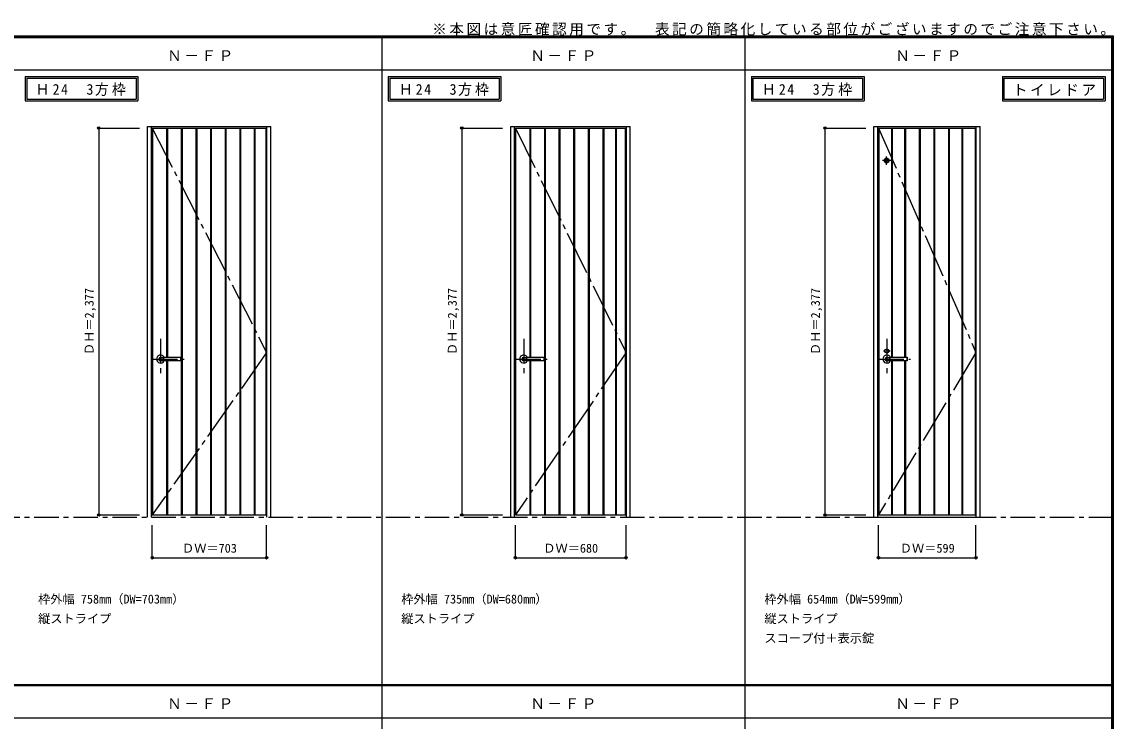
# Model space of a CAD drawing. Units: millimetres, scale not verified. Extents: x -6000 to 5700, y -4307 to 4260.
# Drawn here: x -1007 to 5700, y -36 to 4260 of the extents above; entities that cross this region are included whole.
import ezdxf
from ezdxf.enums import TextEntityAlignment as Align

# ---------------------------------------------------------------- set-up
doc = ezdxf.new("R2010")
doc.units = ezdxf.units.MM
doc.header["$LTSCALE"] = 30
doc.header["$PDMODE"] = 32
doc.header["$PDSIZE"] = 15
for name, pattern in [('CHAIN1', [8, 5, -1, 1, -1]), ('CHAIN2', [12, 9, -1, 1, -1]), ('DASHED1', [1.8, 1.2, -0.6])]:
    doc.linetypes.add(name, pattern=pattern)
for name, color, linetype in [('0-1_通り芯', 4, 'CHAIN1'), ('0-2_扉', 3, 'Continuous'), ('0-3_仕上げ', 3, 'Continuous'), ('0-4_枠', 3, 'Continuous'), ('0-5_レバー', 3, 'Continuous'), ('0-7_', 7, 'CHAIN2'), ('0-A_文字', 7, 'Continuous'), ('0-B_寸法', 7, 'Continuous'), ('0-C_ハッチ', 4, 'DASHED1'), ('F-1_枠', 6, 'Continuous')]:
    doc.layers.add(name, color=color, linetype=linetype)
doc.styles.add('ＭＳ ゴシック', font='')
doc.styles.get('ＭＳ ゴシック').set_extended_font_data('MS Gothic')

msp = doc.modelspace()

# ---------------------------------------------------------------- linework, layer by layer
at = {"layer": '0-1_通り芯'}
for p, q in [((4308, 3382.33), (4308, 3433.67)), ((4333.67, 3408), (4282.33, 3408)), ((-154.2, 2312.5), (-154.2, 2102.5)), ((2077.4, 2312.5), (2077.4, 2102.5)), ((4309, 2312.5), (4309, 2102.5)), ((4289, 2238.5), (4329, 2238.5)), ((-199.2, 2188.5), (-9.2, 2188.5)), ((2032.4, 2188.5), (2222.4, 2188.5)), ((4264, 2188.5), (4454, 2188.5))]:
    msp.add_line(p, q, dxfattribs=at)
at = {"layer": '0-1_通り芯', "color": 7}
msp.add_line((-5490, 1218), (5690, 1218), dxfattribs=at)
at = {"layer": '0-2_扉'}
for p, q in [((-205.2, 3608), (497.8, 3608)), ((-205.2, 1231), (-205.2, 3608)), ((497.8, 1231), (497.8, 3608)), ((2026.4, 3608), (2706.4, 3608)), ((2026.4, 1231), (2026.4, 3608)), ((2706.4, 1231), (2706.4, 3608)), ((4258, 3608), (4857, 3608)), ((4258, 1231), (4258, 3608)), ((4857, 1231), (4857, 3608)), ((-205.2, 1231), (497.8, 1231)), ((2026.4, 1231), (2706.4, 1231)), ((4258, 1231), (4857, 1231))]:
    msp.add_line(p, q, dxfattribs=at)
at = {"layer": '0-3_仕上げ'}
for p, q in [((-202.2, 1231), (-202.2, 3608)), ((-115.2, 2200), (-115.2, 3608)), ((-110.2, 2200), (-110.2, 3608)), ((-25.2, 1231), (-25.2, 3608)), ((-20.2, 1231), (-20.2, 3608)), ((64.8, 1231), (64.8, 3608)), ((69.8, 1231), (69.8, 3608)), ((154.8, 1231), (154.8, 3608)), ((159.8, 1231), (159.8, 3608)), ((244.8, 1231), (244.8, 3608)), ((249.8, 1231), (249.8, 3608)), ((334.8, 1231), (334.8, 3608)), ((339.8, 1231), (339.8, 3608)), ((422.8, 1231), (422.8, 3608)), ((427.8, 1231), (427.8, 3608)), ((494.8, 1231), (494.8, 3608)), ((2029.4, 1231), (2029.4, 3608)), ((2116.4, 2200), (2116.4, 3608)), ((2121.4, 2200), (2121.4, 3608)), ((2206.4, 1231), (2206.4, 3608)), ((2211.4, 1231), (2211.4, 3608)), ((2296.4, 1231), (2296.4, 3608)), ((2301.4, 1231), (2301.4, 3608)), ((2386.4, 1231), (2386.4, 3608)), ((2391.4, 1231), (2391.4, 3608)), ((2476.4, 1231), (2476.4, 3608)), ((2481.4, 1231), (2481.4, 3608)), ((2566.4, 1231), (2566.4, 3608)), ((2571.4, 1231), (2571.4, 3608)), ((2642.9, 1231), (2642.9, 3608)), ((2647.9, 1231), (2647.9, 3608)), ((2703.4, 1231), (2703.4, 3608)), ((4261, 1231), (4261, 3608)), ((4339, 2200), (4339, 3608)), ((4344, 2200), (4344, 3608)), ((4420, 2200), (4420, 3608)), ((4425, 2200), (4425, 3608)), ((4510, 1231), (4510, 3608)), ((4515, 1231), (4515, 3608)), ((4600, 1231), (4600, 3608)), ((4605, 1231), (4605, 3608)), ((4690, 1231), (4690, 3608)), ((4695, 1231), (4695, 3608)), ((4771, 1231), (4771, 3608)), ((4776, 1231), (4776, 3608)), ((4854, 1231), (4854, 3608)), ((-115.2, 1231), (-115.2, 2177)), ((-110.2, 1231), (-110.2, 2177)), ((2116.4, 1231), (2116.4, 2177)), ((2121.4, 1231), (2121.4, 2177)), ((4339, 1231), (4339, 2177)), ((4344, 1231), (4344, 2177)), ((4420, 1231), (4420, 2177)), ((4425, 1231), (4425, 2177))]:
    msp.add_line(p, q, dxfattribs=at)
at = {"layer": '0-3_仕上げ', "color": 7}
msp.add_circle((4308, 3408), 15, dxfattribs=at)
at = {"layer": '0-3_仕上げ'}
msp.add_circle((4308, 3408), 12.5, dxfattribs=at)
at = {"layer": '0-4_枠'}
for p, q in [((-234.2, 3618), (523.8, 3618)), ((-234.2, 1218), (-234.2, 3618)), ((-210.2, 1218), (-210.2, 3618)), ((499.8, 1218), (499.8, 3618)), ((523.8, 1218), (523.8, 3618)), ((1997.4, 3618), (2732.4, 3618)), ((1997.4, 1218), (1997.4, 3618)), ((2021.4, 1218), (2021.4, 3618)), ((2708.4, 1218), (2708.4, 3618)), ((2732.4, 1218), (2732.4, 3618)), ((4229, 3618), (4883, 3618)), ((4229, 1218), (4229, 3618)), ((4253, 1218), (4253, 3618)), ((4859, 1218), (4859, 3618)), ((4883, 1218), (4883, 3618)), ((4253, 1218), (4859, 1218))]:
    msp.add_line(p, q, dxfattribs=at)
at = {"layer": '0-5_レバー'}
for p, q in [((-154.2, 2198), (-135.2, 2198)), ((-154.2, 2179), (-135.2, 2179)), ((-135.2, 2199), (-134.2, 2200)), ((-135.2, 2178), (-135.2, 2199)), ((-135.2, 2178), (-134.2, 2177)), ((-134.2, 2200), (-30.2, 2200)), ((-30.2, 2177), (-134.2, 2177)), ((-29.2, 2199), (-30.2, 2200)), ((-29.2, 2178), (-30.2, 2177)), ((-29.2, 2178), (-29.2, 2199)), ((2077.4, 2198), (2096.4, 2198)), ((2077.4, 2179), (2096.4, 2179)), ((2096.4, 2199), (2097.4, 2200)), ((2096.4, 2178), (2096.4, 2199)), ((2096.4, 2178), (2097.4, 2177)), ((2097.4, 2200), (2201.4, 2200)), ((2201.4, 2177), (2097.4, 2177)), ((2202.4, 2199), (2201.4, 2200)), ((2202.4, 2178), (2201.4, 2177)), ((2202.4, 2178), (2202.4, 2199)), ((4309, 2198), (4328, 2198)), ((4309, 2179), (4328, 2179)), ((4328, 2199), (4329, 2200)), ((4328, 2178), (4328, 2199)), ((4328, 2178), (4329, 2177)), ((4329, 2200), (4433, 2200)), ((4433, 2177), (4329, 2177)), ((4434, 2199), (4433, 2200)), ((4434, 2178), (4433, 2177)), ((4434, 2178), (4434, 2199))]:
    msp.add_line(p, q, dxfattribs=at)
at = {"layer": '0-5_レバー', "color": 4}
for p, q in [((-134.2, 2177), (-134.2, 2200)), ((-30.2, 2200), (-30.2, 2177)), ((2097.4, 2177), (2097.4, 2200)), ((2201.4, 2200), (2201.4, 2177)), ((4329, 2177), (4329, 2200)), ((4433, 2200), (4433, 2177))]:
    msp.add_line(p, q, dxfattribs=at)
msp.add_circle((4309, 2238.5), 13, dxfattribs=at)
for centre, radius, start, end in [((-154.2, 2188.5), 24.55, 27.93255, 332.06745), ((-154.2, 2188.5), 11, 59.72736, 300.27264), ((2077.4, 2188.5), 24.55, 27.93255, 332.06745), ((2077.4, 2188.5), 11, 59.72736, 300.27264), ((4309, 2188.5), 24.55, 27.93255, 332.06745), ((4309, 2188.5), 11, 59.72736, 300.27264)]:
    msp.add_arc(centre, radius, start, end, dxfattribs=at)
at = {"layer": '0-5_レバー'}
for centre in [(-154.2, 2188.5), (2077.4, 2188.5), (4309, 2188.5)]:
    msp.add_arc(centre, 9.5, 90, 270, dxfattribs=at)
at = {"layer": '0-7_'}
for p, q in [((-205.2, 3608), (497.8, 2228.5)), ((2026.4, 3608), (2706.4, 2228.5)), ((497.8, 2228.5), (-205.2, 1231)), ((2706.4, 2228.5), (2026.4, 1231))]:
    msp.add_line(p, q, dxfattribs=at)
msp.add_lwpolyline([(4258, 3608), (4857, 2229.51), (4258, 1231)], dxfattribs=at)
at = {"layer": '0-A_文字'}
for p, q in [((-986.8, 3925), (-986.8, 3775)), ((-976.8, 3915), (-976.8, 3785)), ((-976.8, 3915), (-304.18, 3915)), ((-304.18, 3915), (-304.18, 3785)), ((1244.8, 3925), (1244.8, 3775)), ((1254.8, 3915), (1254.8, 3785)), ((1254.8, 3915), (1927.42, 3915)), ((1927.42, 3915), (1927.42, 3785)), ((3476.4, 3925), (3476.4, 3775)), ((3486.4, 3915), (3486.4, 3785)), ((3486.4, 3915), (4159.02, 3915)), ((4159.02, 3915), (4159.02, 3785)), ((5018.97, 3925), (5018.97, 3775)), ((5028.97, 3915), (5028.97, 3785)), ((5028.97, 3915), (5640, 3915)), ((5640, 3915), (5640, 3785)), ((-986.8, 3775), (-294.18, 3775)), ((-976.8, 3785), (-304.18, 3785)), ((1244.8, 3775), (1937.42, 3775)), ((1254.8, 3785), (1927.42, 3785)), ((3476.4, 3775), (4169.02, 3775)), ((3486.4, 3785), (4159.02, 3785)), ((5018.97, 3775), (5650, 3775)), ((5028.97, 3785), (5640, 3785))]:
    msp.add_line(p, q, dxfattribs=at)
for points in [[(-986.8, 3925), (-294.18, 3925), (-294.18, 3775)], [(1244.8, 3925), (1937.42, 3925), (1937.42, 3775)], [(3476.4, 3925), (4169.02, 3925), (4169.02, 3775)], [(5018.97, 3925), (5650, 3925), (5650, 3775)]]:
    msp.add_lwpolyline(points, dxfattribs=at)
at = {"layer": '0-B_寸法', "color": 4}
for p, q in [((-534.2, 3608), (-284.2, 3608)), ((-534.2, 3608), (-534.2, 1231)), ((1697.4, 3608), (1947.4, 3608)), ((1697.4, 3608), (1697.4, 1231)), ((3929, 3608), (4179, 3608)), ((3929, 3608), (3929, 1231)), ((-534.2, 1231), (-284.2, 1231)), ((1697.4, 1231), (1947.4, 1231)), ((3929, 1231), (4179, 1231)), ((-205.2, 968), (-205.2, 1168)), ((497.8, 968), (497.8, 1168)), ((2026.4, 968), (2026.4, 1168)), ((2706.4, 968), (2706.4, 1168)), ((4258, 968), (4258, 1168)), ((4857, 968), (4857, 1168)), ((-205.2, 968), (497.8, 968)), ((2026.4, 968), (2706.4, 968)), ((4258, 968), (4857, 968))]:
    msp.add_line(p, q, dxfattribs=at)
at = {"layer": '0-B_寸法'}
for p in [(-534.2, 3608), (1697.4, 3608), (3929, 3608), (-534.2, 1231), (1697.4, 1231), (3929, 1231), (-205.2, 968), (497.8, 968), (2026.4, 968), (2706.4, 968), (4258, 968), (4857, 968)]:
    msp.add_point(p, dxfattribs=at)
at = {"layer": '0-C_ハッチ'}
for p, q in [((4296.5, 3403.1), (4312.9, 3419.5)), ((4296.58, 3413.07), (4302.93, 3419.42)), ((4300.97, 3397.67), (4318.33, 3415.03)), ((4308.72, 3395.52), (4320.48, 3407.28))]:
    msp.add_line(p, q, dxfattribs=at)
at = {"layer": 'F-1_枠'}
for p, q in [((-6000, 4175), (5700, 4175)), ((-6000, 4170), (5700, 4170)), ((-6000, 4165), (5700, 4165)), ((1204.8, 4175), (1204.8, -3790)), ((3436.4, 4175), (3436.4, -3790)), ((5690, 4175), (5690, -4205)), ((5695, 4175), (5695, -4205)), ((5700, 4175), (5700, -4205)), ((-6000, 3965), (5700, 3965)), ((-6000, 190.5), (5700, 190.5)), ((-6000, 187.5), (5700, 187.5)), ((-6000, 184.5), (5700, 184.5)), ((-6000, -15.5), (5700, -15.5))]:
    msp.add_line(p, q, dxfattribs=at)

# ---------------------------------------------------------------- texts
at = {"layer": '0-A_文字', "style": 'ＭＳ ゴシック'}
for s, p in [('枠外幅 758mm（DW=703mm）', (-906.8, 670.5)), ('枠外幅 735mm（DW=680mm）', (1324.8, 670.5)), ('枠外幅 654mm（DW=599mm）', (3556.4, 670.5)), ('縦ストライプ', (-906.8, 550.5)), ('縦ストライプ', (1324.8, 550.5)), ('縦ストライプ', (3556.4, 550.5)), ('スコープ付＋表示錠', (3556.4, 430.5))]:
    msp.add_text(s, height=54.99, dxfattribs=at).set_placement(p, align=Align.BOTTOM_LEFT)
at = {"layer": '0-A_文字', "char_height": 65.98, "attachment_point": 7, "style": 'ＭＳ ゴシック'}
for s, insert in [('\\T1.17;※本図は意匠確認用です。\u3000表記の簡略化している部位がございますのでご注意下さい。', (1515, 4175)), ('\\T1.17;Ｎ－ＦＰ', (-113.5, 4020)), ('\\T1.17;Ｎ－ＦＰ', (2118.1, 4020)), ('\\T1.17;Ｎ－ＦＰ', (4360.7, 4020)), ('\\T1.22;\\W0.95;Ｈ24\u30003方枠', (-922.14, 3805)), ('\\T1.22;\\W0.95;Ｈ24\u30003方枠', (1309.46, 3805)), ('\\T1.22;\\W0.95;Ｈ24\u30003方枠', (3541.06, 3805)), ('\\T1.17;トイレドア', (5083.63, 3805)), ('\\T1.17;Ｎ－ＦＰ', (-113.5, 39.5)), ('\\T1.17;Ｎ－ＦＰ', (2118.1, 39.5)), ('\\T1.17;Ｎ－ＦＰ', (4360.7, 39.5))]:
    msp.add_mtext(s, dxfattribs=dict(at, insert=insert))
at = {"layer": '0-B_寸法', "style": 'ＭＳ ゴシック'}
for p in [(-549.2, 2213.25), (1682.4, 2213.25), (3914, 2213.25)]:
    msp.add_text('ＤＨ＝2,377', height=54.99, rotation=90, dxfattribs=at).set_placement(p, align=Align.BOTTOM_LEFT)
for s, p in [('ＤＷ＝703', (-22.45, 983)), ('ＤＷ＝680', (2197.65, 983)), ('ＤＷ＝599', (4388.75, 983))]:
    msp.add_text(s, height=54.99, dxfattribs=at).set_placement(p, align=Align.BOTTOM_LEFT)

doc.saveas('drawing.dxf')
